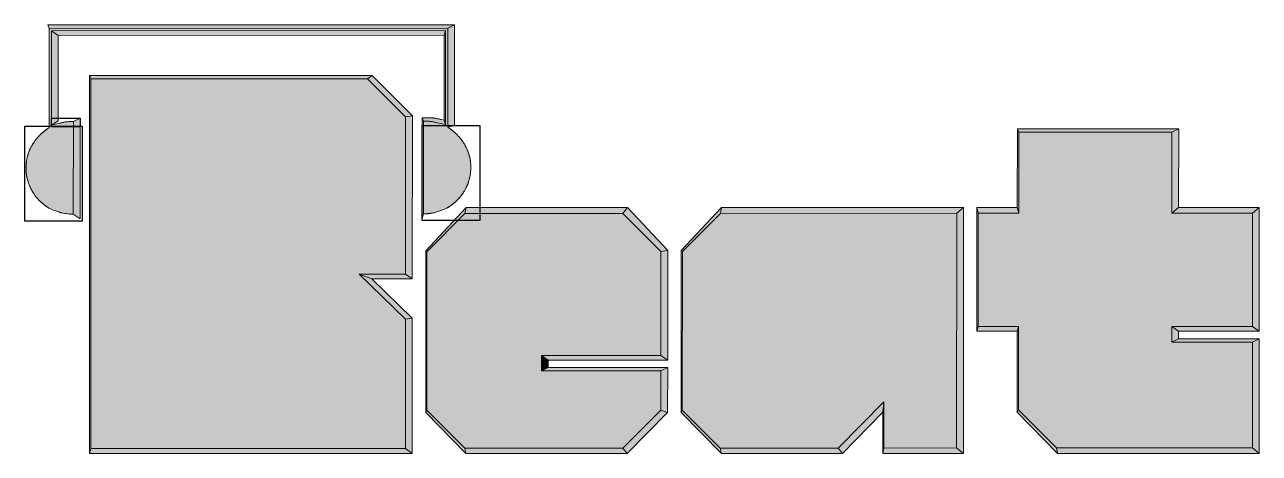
# Model space of a CAD drawing. Header units: inches. Extents: x 3 to 194, y -118 to -82.
# Drawn here: x 2.6 to 105.6, y -118.1 to -82.3 of the extents above; entities that cross this region are included whole.
import ezdxf

# ---------------------------------------------------------------- set-up
doc = ezdxf.new("R2010")
doc.units = ezdxf.units.IN
doc.header["$MEASUREMENT"] = 0
doc.layers.add('レイヤー 1', color=7, linetype='Continuous')
picture_1 = doc.add_image_def('image1.png', size_in_pixel=(20, 33))
picture_2 = doc.add_image_def('image2.png', size_in_pixel=(20, 33))
picture_3 = doc.add_image_def('image3.png', size_in_pixel=(10, 3))

# ---------------------------------------------------------------- blocks, each defined once
blk = doc.blocks.new('block 3')
at = {"layer": 'レイヤー 1', "true_color": 0xde3c86}
h = blk.add_hatch(color=243, dxfattribs=at)
h.dxf.hatch_style = 2
h.paths.add_polyline_path([(36.18, -101.26), (36.17, -114.48), (39.34, -117.65), (52.52, -117.65), (55.69, -114.47), (55.69, -111.19), (45.72, -111.2), (45.73, -109.92), (55.69, -109.91), (55.7, -101.25), (52.53, -98.07), (39.35, -98.08)])
at = {"layer": 'レイヤー 1', "lineweight": 0}
blk.add_lwpolyline([(36.18, -101.26), (36.17, -114.48), (39.34, -117.65), (52.52, -117.65), (55.69, -114.47), (55.69, -111.19), (45.72, -111.2), (45.73, -109.92), (55.69, -109.91), (55.7, -101.25), (52.53, -98.07), (39.35, -98.08), (36.18, -101.26)], dxfattribs=at)
blk = doc.blocks.new('block 4')
at = {"layer": 'レイヤー 1', "true_color": 0xde3c86}
h = blk.add_hatch(color=243, dxfattribs=at)
h.dxf.hatch_style = 2
edge = h.paths.add_edge_path()
edge.add_spline(control_points=[(4.21, -91.25), (4.08, -91.35), (3.96, -91.46), (3.85, -91.58), (3.84, -91.59), (3.83, -91.6), (3.82, -91.6), (3.59, -91.85), (3.39, -92.12), (3.23, -92.4), (3.23, -92.4), (3.23, -92.4), (3.23, -92.4), (3.15, -92.54), (3.08, -92.68), (3.02, -92.83), (3.01, -92.84), (3.01, -92.85), (3, -92.86), (2.82, -93.31), (2.73, -93.78), (2.73, -94.27), (2.73, -94.45), (2.74, -94.62), (2.76, -94.79), (2.76, -94.8), (2.76, -94.8), (2.76, -94.81), (2.79, -94.97), (2.82, -95.14), (2.87, -95.3), (2.87, -95.31), (2.87, -95.31), (2.87, -95.31), (2.91, -95.47), (2.97, -95.63), (3.03, -95.78), (3.04, -95.79), (3.04, -95.8), (3.05, -95.81), (3.11, -95.96), (3.18, -96.1), (3.26, -96.24), (3.27, -96.25), (3.28, -96.26), (3.28, -96.27), (3.36, -96.41), (3.45, -96.54), (3.55, -96.66), (3.56, -96.67), (3.56, -96.68), (3.56, -96.68), (3.66, -96.81), (3.77, -96.93), (3.89, -97.04), (3.89, -97.05), (3.9, -97.06), (3.91, -97.06), (4.02, -97.18), (4.15, -97.28), (4.28, -97.38), (4.28, -97.38), (4.29, -97.39), (4.29, -97.39), (4.42, -97.49), (4.57, -97.58), (4.71, -97.66), (4.71, -97.66), (4.94, -97.77), (4.94, -97.77), (4.94, -97.77), (5.52, -97.98), (5.52, -97.98), (5.87, -98.08), (6.26, -98.11), (6.58, -98.14), (6.58, -98.14), (6.67, -98.14), (6.67, -98.14), (6.67, -98.14), (6.68, -90.4), (6.68, -90.4), (6.68, -90.4), (6.58, -90.4), (6.58, -90.4), (6.42, -90.4), (6.26, -90.42), (6.09, -90.44), (6.07, -90.44), (6.04, -90.45), (6.01, -90.45), (5.85, -90.48), (5.68, -90.51), (5.51, -90.56), (5.51, -90.56), (4.85, -90.71), (4.85, -90.71), (4.85, -90.71), (4.86, -82.84), (4.86, -82.84), (4.86, -82.84), (37.72, -82.81), (37.72, -82.81), (37.72, -82.81), (37.72, -90.67), (37.72, -90.67), (37.72, -90.67), (37.04, -90.52), (37.04, -90.52), (36.88, -90.47), (36.72, -90.44), (36.56, -90.42), (36.53, -90.41), (36.5, -90.41), (36.48, -90.4), (36.32, -90.38), (36.15, -90.37), (35.99, -90.37), (35.99, -90.37), (35.89, -90.37), (35.89, -90.37), (35.89, -90.37), (35.89, -98.1), (35.89, -98.1), (35.89, -98.1), (35.98, -98.1), (35.98, -98.1), (36.16, -98.1), (36.33, -98.09), (36.5, -98.06), (36.51, -98.06), (36.52, -98.06), (36.53, -98.06), (36.69, -98.03), (36.86, -98), (37.01, -97.95), (37.01, -97.95), (37.59, -97.75), (37.59, -97.75), (37.59, -97.75), (37.83, -97.63), (37.83, -97.63), (37.97, -97.55), (38.1, -97.46), (38.23, -97.37), (38.25, -97.35), (38.27, -97.34), (38.29, -97.32), (38.41, -97.23), (38.52, -97.14), (38.63, -97.04), (38.65, -97.01), (38.67, -96.99), (38.7, -96.97), (38.79, -96.87), (38.89, -96.77), (38.98, -96.66), (39, -96.63), (39.02, -96.61), (39.04, -96.58), (39.13, -96.46), (39.21, -96.34), (39.29, -96.22), (39.29, -96.2), (39.3, -96.19), (39.31, -96.18), (39.39, -96.04), (39.46, -95.9), (39.52, -95.76), (39.53, -95.74), (39.53, -95.73), (39.54, -95.71), (39.59, -95.58), (39.64, -95.45), (39.68, -95.32), (39.69, -95.28), (39.7, -95.25), (39.71, -95.22), (39.75, -95.07), (39.78, -94.93), (39.8, -94.78), (39.8, -94.76), (39.8, -94.75), (39.8, -94.73), (39.83, -94.57), (39.84, -94.4), (39.84, -94.23), (39.84, -94.07), (39.83, -93.91), (39.81, -93.75), (39.81, -93.74), (39.81, -93.74), (39.81, -93.73), (39.79, -93.58), (39.76, -93.43), (39.72, -93.28), (39.71, -93.27), (39.71, -93.25), (39.7, -93.23), (39.66, -93.09), (39.62, -92.95), (39.56, -92.81), (39.56, -92.8), (39.55, -92.79), (39.54, -92.77), (39.49, -92.65), (39.43, -92.52), (39.36, -92.4), (39.35, -92.38), (39.34, -92.36), (39.33, -92.34), (39.25, -92.21), (39.17, -92.08), (39.08, -91.96), (39.07, -91.95), (39.07, -91.94), (39.06, -91.93), (38.97, -91.81), (38.87, -91.7), (38.76, -91.59), (38.74, -91.57), (38.72, -91.55), (38.7, -91.52), (38.6, -91.42), (38.49, -91.31), (38.37, -91.22), (38.35, -91.2), (38.33, -91.19), (38.31, -91.17), (38.19, -91.07), (38.05, -90.97), (37.91, -90.88), (37.91, -90.88), (37.91, -82.62), (37.91, -82.62), (37.91, -82.62), (4.67, -82.65), (4.67, -82.65), (4.67, -82.65), (4.66, -90.92), (4.66, -90.92), (4.51, -91.02), (4.36, -91.12), (4.23, -91.23), (4.22, -91.24), (4.22, -91.24), (4.21, -91.25)], knot_values=[0, 0, 0, 0, 1, 1, 1, 2, 2, 2, 3, 3, 3, 4, 4, 4, 5, 5, 5, 6, 6, 6, 7, 7, 7, 8, 8, 8, 9, 9, 9, 10, 10, 10, 11, 11, 11, 12, 12, 12, 13, 13, 13, 14, 14, 14, 15, 15, 15, 16, 16, 16, 17, 17, 17, 18, 18, 18, 19, 19, 19, 20, 20, 20, 21, 21, 21, 22, 22, 22, 23, 23, 23, 24, 24, 24, 25, 25, 25, 26, 26, 26, 27, 27, 27, 28, 28, 28, 29, 29, 29, 30, 30, 30, 31, 31, 31, 32, 32, 32, 33, 33, 33, 34, 34, 34, 35, 35, 35, 36, 36, 36, 37, 37, 37, 38, 38, 38, 39, 39, 39, 40, 40, 40, 41, 41, 41, 42, 42, 42, 43, 43, 43, 44, 44, 44, 45, 45, 45, 46, 46, 46, 47, 47, 47, 48, 48, 48, 49, 49, 49, 50, 50, 50, 51, 51, 51, 52, 52, 52, 53, 53, 53, 54, 54, 54, 55, 55, 55, 56, 56, 56, 57, 57, 57, 58, 58, 58, 59, 59, 59, 60, 60, 60, 61, 61, 61, 62, 62, 62, 63, 63, 63, 64, 64, 64, 65, 65, 65, 66, 66, 66, 67, 67, 67, 68, 68, 68, 69, 69, 69, 70, 70, 70, 71, 71, 71, 72, 72, 72, 73, 73, 73, 74, 74, 74, 75, 75, 75, 76, 76, 76, 77, 77, 77, 78, 78, 78, 79, 79, 79, 80, 80, 80, 81, 81, 81, 82, 82, 82, 82], degree=3, periodic=0)
at = {"layer": 'レイヤー 1', "lineweight": 0}
blk.add_open_spline([(4.21, -91.25), (4.08, -91.35), (3.96, -91.46), (3.85, -91.58), (3.84, -91.59), (3.83, -91.6), (3.82, -91.6), (3.59, -91.85), (3.39, -92.12), (3.23, -92.4), (3.23, -92.4), (3.23, -92.4), (3.23, -92.4), (3.15, -92.54), (3.08, -92.68), (3.02, -92.83), (3.01, -92.84), (3.01, -92.85), (3, -92.86), (2.82, -93.31), (2.73, -93.78), (2.73, -94.27), (2.73, -94.45), (2.74, -94.62), (2.76, -94.79), (2.76, -94.8), (2.76, -94.8), (2.76, -94.81), (2.79, -94.97), (2.82, -95.14), (2.87, -95.3), (2.87, -95.31), (2.87, -95.31), (2.87, -95.31), (2.91, -95.47), (2.97, -95.63), (3.03, -95.78), (3.04, -95.79), (3.04, -95.8), (3.05, -95.81), (3.11, -95.96), (3.18, -96.1), (3.26, -96.24), (3.27, -96.25), (3.28, -96.26), (3.28, -96.27), (3.36, -96.41), (3.45, -96.54), (3.55, -96.66), (3.56, -96.67), (3.56, -96.68), (3.56, -96.68), (3.66, -96.81), (3.77, -96.93), (3.89, -97.04), (3.89, -97.05), (3.9, -97.06), (3.91, -97.06), (4.02, -97.18), (4.15, -97.28), (4.28, -97.38), (4.28, -97.38), (4.29, -97.39), (4.29, -97.39), (4.42, -97.49), (4.57, -97.58), (4.71, -97.66), (4.71, -97.66), (4.94, -97.77), (4.94, -97.77), (4.94, -97.77), (5.52, -97.98), (5.52, -97.98), (5.87, -98.08), (6.26, -98.11), (6.58, -98.14), (6.58, -98.14), (6.67, -98.14), (6.67, -98.14), (6.67, -98.14), (6.68, -90.4), (6.68, -90.4), (6.68, -90.4), (6.58, -90.4), (6.58, -90.4), (6.42, -90.4), (6.26, -90.42), (6.09, -90.44), (6.07, -90.44), (6.04, -90.45), (6.01, -90.45), (5.85, -90.48), (5.68, -90.51), (5.51, -90.56), (5.51, -90.56), (4.85, -90.71), (4.85, -90.71), (4.85, -90.71), (4.86, -82.84), (4.86, -82.84), (4.86, -82.84), (37.72, -82.81), (37.72, -82.81), (37.72, -82.81), (37.72, -90.67), (37.72, -90.67), (37.72, -90.67), (37.04, -90.52), (37.04, -90.52), (36.88, -90.47), (36.72, -90.44), (36.56, -90.42), (36.53, -90.41), (36.5, -90.41), (36.48, -90.4), (36.32, -90.38), (36.15, -90.37), (35.99, -90.37), (35.99, -90.37), (35.89, -90.37), (35.89, -90.37), (35.89, -90.37), (35.89, -98.1), (35.89, -98.1), (35.89, -98.1), (35.98, -98.1), (35.98, -98.1), (36.16, -98.1), (36.33, -98.09), (36.5, -98.06), (36.51, -98.06), (36.52, -98.06), (36.53, -98.06), (36.69, -98.03), (36.86, -98), (37.01, -97.95), (37.01, -97.95), (37.59, -97.75), (37.59, -97.75), (37.59, -97.75), (37.83, -97.63), (37.83, -97.63), (37.97, -97.55), (38.1, -97.46), (38.23, -97.37), (38.25, -97.35), (38.27, -97.34), (38.29, -97.32), (38.41, -97.23), (38.52, -97.14), (38.63, -97.04), (38.65, -97.01), (38.67, -96.99), (38.7, -96.97), (38.79, -96.87), (38.89, -96.77), (38.98, -96.66), (39, -96.63), (39.02, -96.61), (39.04, -96.58), (39.13, -96.46), (39.21, -96.34), (39.29, -96.22), (39.29, -96.2), (39.3, -96.19), (39.31, -96.18), (39.39, -96.04), (39.46, -95.9), (39.52, -95.76), (39.53, -95.74), (39.53, -95.73), (39.54, -95.71), (39.59, -95.58), (39.64, -95.45), (39.68, -95.32), (39.69, -95.28), (39.7, -95.25), (39.71, -95.22), (39.75, -95.07), (39.78, -94.93), (39.8, -94.78), (39.8, -94.76), (39.8, -94.75), (39.8, -94.73), (39.83, -94.57), (39.84, -94.4), (39.84, -94.23), (39.84, -94.07), (39.83, -93.91), (39.81, -93.75), (39.81, -93.74), (39.81, -93.74), (39.81, -93.73), (39.79, -93.58), (39.76, -93.43), (39.72, -93.28), (39.71, -93.27), (39.71, -93.25), (39.7, -93.23), (39.66, -93.09), (39.62, -92.95), (39.56, -92.81), (39.56, -92.8), (39.55, -92.79), (39.54, -92.77), (39.49, -92.65), (39.43, -92.52), (39.36, -92.4), (39.35, -92.38), (39.34, -92.36), (39.33, -92.34), (39.25, -92.21), (39.17, -92.08), (39.08, -91.96), (39.07, -91.95), (39.07, -91.94), (39.06, -91.93), (38.97, -91.81), (38.87, -91.7), (38.76, -91.59), (38.74, -91.57), (38.72, -91.55), (38.7, -91.52), (38.6, -91.42), (38.49, -91.31), (38.37, -91.22), (38.35, -91.2), (38.33, -91.19), (38.31, -91.17), (38.19, -91.07), (38.05, -90.97), (37.91, -90.88), (37.91, -90.88), (37.91, -82.62), (37.91, -82.62), (37.91, -82.62), (4.67, -82.65), (4.67, -82.65), (4.67, -82.65), (4.66, -90.92), (4.66, -90.92), (4.51, -91.02), (4.36, -91.12), (4.23, -91.23), (4.22, -91.24), (4.22, -91.24), (4.21, -91.25)], degree=3, knots=[0, 0, 0, 0, 1, 1, 1, 2, 2, 2, 3, 3, 3, 4, 4, 4, 5, 5, 5, 6, 6, 6, 7, 7, 7, 8, 8, 8, 9, 9, 9, 10, 10, 10, 11, 11, 11, 12, 12, 12, 13, 13, 13, 14, 14, 14, 15, 15, 15, 16, 16, 16, 17, 17, 17, 18, 18, 18, 19, 19, 19, 20, 20, 20, 21, 21, 21, 22, 22, 22, 23, 23, 23, 24, 24, 24, 25, 25, 25, 26, 26, 26, 27, 27, 27, 28, 28, 28, 29, 29, 29, 30, 30, 30, 31, 31, 31, 32, 32, 32, 33, 33, 33, 34, 34, 34, 35, 35, 35, 36, 36, 36, 37, 37, 37, 38, 38, 38, 39, 39, 39, 40, 40, 40, 41, 41, 41, 42, 42, 42, 43, 43, 43, 44, 44, 44, 45, 45, 45, 46, 46, 46, 47, 47, 47, 48, 48, 48, 49, 49, 49, 50, 50, 50, 51, 51, 51, 52, 52, 52, 53, 53, 53, 54, 54, 54, 55, 55, 55, 56, 56, 56, 57, 57, 57, 58, 58, 58, 59, 59, 59, 60, 60, 60, 61, 61, 61, 62, 62, 62, 63, 63, 63, 64, 64, 64, 65, 65, 65, 66, 66, 66, 67, 67, 67, 68, 68, 68, 69, 69, 69, 70, 70, 70, 71, 71, 71, 72, 72, 72, 73, 73, 73, 74, 74, 74, 75, 75, 75, 76, 76, 76, 77, 77, 77, 78, 78, 78, 79, 79, 79, 80, 80, 80, 81, 81, 81, 82, 82, 82, 82], dxfattribs=at)
blk = doc.blocks.new('block 5')
at = {"layer": 'レイヤー 1', "true_color": 0xde3c86}
h = blk.add_hatch(color=243, dxfattribs=at)
h.dxf.hatch_style = 2
h.paths.add_polyline_path([(8.13, -117.68), (34.38, -117.66), (34.39, -106.89), (30.53, -103.14), (34.39, -103.13), (34.4, -90.02), (31.23, -86.85), (8.15, -86.85)])
at = {"layer": 'レイヤー 1', "lineweight": 0}
blk.add_lwpolyline([(8.13, -117.68), (34.38, -117.66), (34.39, -106.89), (30.53, -103.14), (34.39, -103.13), (34.4, -90.02), (31.23, -86.85), (8.15, -86.85), (8.13, -117.68)], dxfattribs=at)
blk = doc.blocks.new('block 10')
at = {"layer": 'レイヤー 1', "true_color": 0xde3c86}
h = blk.add_hatch(color=243, dxfattribs=at)
h.dxf.hatch_style = 2
h.paths.add_polyline_path([(85.54, -91.3), (85.54, -98.05), (82.17, -98.05), (82.16, -107.5), (85.52, -107.5), (85.52, -114.45), (88.69, -117.62), (105.04, -117.62), (105.04, -108.8), (98.31, -108.8), (98.31, -107.49), (105.04, -107.49), (105.04, -98.04), (98.32, -98.04), (98.32, -91.3)])
at = {"layer": 'レイヤー 1', "lineweight": 0}
blk.add_lwpolyline([(85.54, -91.3), (85.54, -98.05), (82.17, -98.05), (82.16, -107.5), (85.52, -107.5), (85.52, -114.45), (88.69, -117.62), (105.04, -117.62), (105.04, -108.8), (98.31, -108.8), (98.31, -107.49), (105.04, -107.49), (105.04, -98.04), (98.32, -98.04), (98.32, -91.3), (85.54, -91.3)], dxfattribs=at)
blk = doc.blocks.new('block 11')
at = {"layer": 'レイヤー 1', "true_color": 0xde3c86}
h = blk.add_hatch(color=243, dxfattribs=at)
h.dxf.hatch_style = 2
h.paths.add_polyline_path([(57.48, -114.46), (60.65, -117.64), (70.47, -117.63), (74.3, -113.78), (74.3, -117.63), (80.36, -117.62), (80.38, -98.06), (60.66, -98.07), (57.49, -101.25)])
at = {"layer": 'レイヤー 1', "lineweight": 0}
blk.add_lwpolyline([(57.48, -114.46), (60.65, -117.64), (70.47, -117.63), (74.3, -113.78), (74.3, -117.63), (80.36, -117.62), (80.38, -98.06), (60.66, -98.07), (57.49, -101.25), (57.48, -114.46)], dxfattribs=at)
blk = doc.blocks.new('block 2')
at = {"layer": 'レイヤー 1', "true_color": 0xe74691}
h = blk.add_hatch(color=233, dxfattribs=at)
h.dxf.hatch_style = 2
h.paths.add_polyline_path([(38.48, -82.34), (4.56, -82.36), (4.67, -82.65), (37.91, -82.62)])
at = {"layer": 'レイヤー 1', "true_color": 0xc11f68}
h = blk.add_hatch(color=232, dxfattribs=at)
h.dxf.hatch_style = 2
h.paths.add_polyline_path([(37.91, -90.88), (38.47, -90.75), (38.48, -82.34), (37.91, -82.62)])
h = blk.add_hatch(color=232, dxfattribs=at)
h.dxf.hatch_style = 2
h.paths.add_polyline_path([(4.85, -90.71), (5.42, -90.34), (5.42, -83.23), (4.86, -82.84)])
at = {"layer": 'レイヤー 1', "true_color": 0xbe1c65}
h = blk.add_hatch(color=232, dxfattribs=at)
h.dxf.hatch_style = 2
h.paths.add_polyline_path([(4.86, -82.84), (5.42, -83.23), (37.62, -83.2), (37.72, -82.81)])
at = {"layer": 'レイヤー 1', "true_color": 0xca2871}
h = blk.add_hatch(color=232, dxfattribs=at)
h.dxf.hatch_style = 2
h.paths.add_polyline_path([(37.72, -90.67), (37.72, -82.81), (37.62, -83.2), (37.61, -90.31)])
h = blk.add_hatch(color=232, dxfattribs=at)
h.dxf.hatch_style = 2
h.paths.add_polyline_path([(8.15, -86.85), (8.04, -86.57), (8.03, -118.07), (8.13, -117.68)])
at = {"layer": 'レイヤー 1', "true_color": 0xe74691}
h = blk.add_hatch(color=233, dxfattribs=at)
h.dxf.hatch_style = 2
h.paths.add_polyline_path([(31.23, -86.85), (31.6, -86.57), (8.04, -86.57), (8.15, -86.85)])
at = {"layer": 'レイヤー 1', "true_color": 0xc8276f}
h = blk.add_hatch(color=232, dxfattribs=at)
h.dxf.hatch_style = 2
h.paths.add_polyline_path([(31.23, -86.85), (34.4, -90.02), (34.96, -89.93), (31.6, -86.57)])
at = {"layer": 'レイヤー 1', "true_color": 0xc11f68}
h = blk.add_hatch(color=232, dxfattribs=at)
h.dxf.hatch_style = 2
h.paths.add_polyline_path([(6.67, -98.14), (7.24, -98.53), (7.24, -90.12), (6.68, -90.4)])
h = blk.add_hatch(color=232, dxfattribs=at)
h.dxf.hatch_style = 2
h.paths.add_polyline_path([(34.39, -103.13), (34.95, -103.52), (34.96, -89.93), (34.4, -90.02)])
at = {"layer": 'レイヤー 1', "true_color": 0xca2871}
h = blk.add_hatch(color=232, dxfattribs=at)
h.dxf.hatch_style = 2
h.paths.add_polyline_path([(35.89, -90.37), (35.79, -90.09), (35.78, -98.49), (35.89, -98.1)])
at = {"layer": 'レイヤー 1', "true_color": 0xde3c86}
h = blk.add_hatch(color=243, dxfattribs=at)
h.dxf.hatch_style = 2
edge = h.paths.add_edge_path()
edge.add_spline(control_points=[(35.99, -90.37), (36.07, -90.37), (36.15, -90.37), (36.23, -90.38), (36.25, -90.38), (36.27, -90.38), (36.3, -90.38), (36.35, -90.39), (36.4, -90.39), (36.45, -90.4), (36.46, -90.4), (36.47, -90.4), (36.48, -90.4), (36.5, -90.41), (36.53, -90.41), (36.56, -90.42), (36.57, -90.42), (36.59, -90.42), (36.6, -90.42), (36.64, -90.43), (36.68, -90.44), (36.72, -90.44), (36.77, -90.45), (36.82, -90.47), (36.87, -90.48), (36.93, -90.49), (36.98, -90.5), (37.04, -90.52), (37.04, -90.52), (37.72, -90.67), (37.72, -90.67), (37.72, -90.67), (37.61, -90.31), (37.61, -90.31), (37.61, -90.31), (37.36, -90.25), (37.36, -90.25), (37.33, -90.24), (37.29, -90.23), (37.26, -90.22), (37.23, -90.22), (37.2, -90.21), (37.18, -90.2), (37.12, -90.19), (37.07, -90.18), (37.01, -90.17), (36.97, -90.16), (36.93, -90.15), (36.88, -90.14), (36.83, -90.14), (36.77, -90.13), (36.72, -90.12), (36.69, -90.12), (36.67, -90.11), (36.65, -90.11), (36.62, -90.11), (36.59, -90.1), (36.55, -90.1), (36.53, -90.1), (36.5, -90.1), (36.48, -90.1), (36.39, -90.09), (36.3, -90.09), (36.21, -90.09), (36.21, -90.09), (35.79, -90.09), (35.79, -90.09), (35.79, -90.09), (35.89, -90.37), (35.89, -90.37), (35.89, -90.37), (35.99, -90.37), (35.99, -90.37)], knot_values=[0, 0, 0, 0, 1, 1, 1, 2, 2, 2, 3, 3, 3, 4, 4, 4, 5, 5, 5, 6, 6, 6, 7, 7, 7, 8, 8, 8, 9, 9, 9, 10, 10, 10, 11, 11, 11, 12, 12, 12, 13, 13, 13, 14, 14, 14, 15, 15, 15, 16, 16, 16, 17, 17, 17, 18, 18, 18, 19, 19, 19, 20, 20, 20, 21, 21, 21, 22, 22, 22, 23, 23, 23, 24, 24, 24, 24], degree=3, periodic=0)
at = {"layer": 'レイヤー 1', "true_color": 0xca2871}
h = blk.add_hatch(color=232, dxfattribs=at)
h.dxf.hatch_style = 2
h.paths.add_polyline_path([(85.54, -91.3), (85.43, -91.01), (85.42, -97.58), (85.54, -98.05)])
at = {"layer": 'レイヤー 1', "true_color": 0xe74691}
h = blk.add_hatch(color=233, dxfattribs=at)
h.dxf.hatch_style = 2
h.paths.add_polyline_path([(98.32, -91.3), (98.89, -91.01), (85.43, -91.01), (85.54, -91.3)])
at = {"layer": 'レイヤー 1', "true_color": 0xc11f68}
h = blk.add_hatch(color=232, dxfattribs=at)
h.dxf.hatch_style = 2
h.paths.add_polyline_path([(98.32, -98.04), (98.88, -97.58), (98.89, -91.01), (98.32, -91.3)])
at = {"layer": 'レイヤー 1', "true_color": 0xe74691}
h = blk.add_hatch(color=233, dxfattribs=at)
h.dxf.hatch_style = 2
h.paths.add_polyline_path([(39.35, -98.08), (39.44, -97.58), (36.08, -101.18), (36.18, -101.26)])
h = blk.add_hatch(color=233, dxfattribs=at)
h.dxf.hatch_style = 2
h.paths.add_polyline_path([(52.53, -98.07), (52.9, -97.58), (39.44, -97.58), (39.35, -98.08)])
at = {"layer": 'レイヤー 1', "true_color": 0xc8276f}
h = blk.add_hatch(color=232, dxfattribs=at)
h.dxf.hatch_style = 2
h.paths.add_polyline_path([(52.53, -98.07), (55.7, -101.25), (56.26, -101.16), (52.9, -97.58)])
at = {"layer": 'レイヤー 1', "true_color": 0xe74691}
h = blk.add_hatch(color=233, dxfattribs=at)
h.dxf.hatch_style = 2
h.paths.add_polyline_path([(60.66, -98.07), (60.75, -97.58), (57.39, -101.16), (57.49, -101.25)])
h = blk.add_hatch(color=233, dxfattribs=at)
h.dxf.hatch_style = 2
h.paths.add_polyline_path([(60.66, -98.07), (80.38, -98.06), (80.94, -97.58), (60.75, -97.58)])
at = {"layer": 'レイヤー 1', "true_color": 0xc11f68}
h = blk.add_hatch(color=232, dxfattribs=at)
h.dxf.hatch_style = 2
h.paths.add_polyline_path([(80.36, -117.62), (80.93, -118.07), (80.94, -97.58), (80.38, -98.06)])
at = {"layer": 'レイヤー 1', "true_color": 0xca2871}
h = blk.add_hatch(color=232, dxfattribs=at)
h.dxf.hatch_style = 2
h.paths.add_polyline_path([(82.17, -98.05), (82.06, -97.58), (82.05, -107.89), (82.16, -107.5)])
at = {"layer": 'レイヤー 1', "true_color": 0xe74691}
h = blk.add_hatch(color=233, dxfattribs=at)
h.dxf.hatch_style = 2
h.paths.add_polyline_path([(85.54, -98.05), (85.42, -97.58), (82.06, -97.58), (82.17, -98.05)])
h = blk.add_hatch(color=233, dxfattribs=at)
h.dxf.hatch_style = 2
h.paths.add_polyline_path([(98.32, -98.04), (105.04, -98.04), (105.61, -97.58), (98.88, -97.58)])
at = {"layer": 'レイヤー 1', "true_color": 0xc11f68}
h = blk.add_hatch(color=232, dxfattribs=at)
h.dxf.hatch_style = 2
h.paths.add_polyline_path([(105.04, -107.49), (105.61, -107.88), (105.61, -97.58), (105.04, -98.04)])
at = {"layer": 'レイヤー 1', "true_color": 0xca2871}
h = blk.add_hatch(color=232, dxfattribs=at)
h.dxf.hatch_style = 2
h.paths.add_polyline_path([(36.18, -101.26), (36.08, -101.18), (36.07, -114.67), (36.17, -114.48)])
at = {"layer": 'レイヤー 1', "true_color": 0xc11f68}
h = blk.add_hatch(color=232, dxfattribs=at)
h.dxf.hatch_style = 2
h.paths.add_polyline_path([(55.69, -109.91), (56.26, -110.3), (56.26, -101.16), (55.7, -101.25)])
at = {"layer": 'レイヤー 1', "true_color": 0xca2871}
h = blk.add_hatch(color=232, dxfattribs=at)
h.dxf.hatch_style = 2
h.paths.add_polyline_path([(57.49, -101.25), (57.39, -101.16), (57.38, -114.66), (57.48, -114.46)])
at = {"layer": 'レイヤー 1', "true_color": 0xbe1c65}
h = blk.add_hatch(color=232, dxfattribs=at)
h.dxf.hatch_style = 2
h.paths.add_polyline_path([(30.53, -103.14), (31.59, -103.52), (34.95, -103.52), (34.39, -103.13)])
at = {"layer": 'レイヤー 1', "true_color": 0xc11f68}
h = blk.add_hatch(color=232, dxfattribs=at)
h.dxf.hatch_style = 2
h.paths.add_polyline_path([(34.39, -106.89), (34.95, -106.8), (31.59, -103.52), (30.53, -103.14)])
h = blk.add_hatch(color=232, dxfattribs=at)
h.dxf.hatch_style = 2
h.paths.add_polyline_path([(34.38, -117.66), (34.94, -118.07), (34.95, -106.8), (34.39, -106.89)])
at = {"layer": 'レイヤー 1', "true_color": 0xbe1c65}
h = blk.add_hatch(color=232, dxfattribs=at)
h.dxf.hatch_style = 2
h.paths.add_polyline_path([(82.16, -107.5), (82.05, -107.89), (85.42, -107.89), (85.52, -107.5)])
at = {"layer": 'レイヤー 1', "true_color": 0xca2871}
h = blk.add_hatch(color=232, dxfattribs=at)
h.dxf.hatch_style = 2
h.paths.add_polyline_path([(85.52, -107.5), (85.42, -107.89), (85.41, -114.64), (85.52, -114.45)])
at = {"layer": 'レイヤー 1', "true_color": 0xbe1c65}
h = blk.add_hatch(color=232, dxfattribs=at)
h.dxf.hatch_style = 2
h.paths.add_polyline_path([(98.31, -107.49), (98.88, -107.88), (105.61, -107.88), (105.04, -107.49)])
at = {"layer": 'レイヤー 1', "true_color": 0xc11f68}
h = blk.add_hatch(color=232, dxfattribs=at)
h.dxf.hatch_style = 2
h.paths.add_polyline_path([(98.31, -108.8), (98.88, -108.52), (98.88, -107.88), (98.31, -107.49)])
at = {"layer": 'レイヤー 1', "true_color": 0xe74691}
h = blk.add_hatch(color=233, dxfattribs=at)
h.dxf.hatch_style = 2
h.paths.add_polyline_path([(105.04, -108.8), (105.61, -108.52), (98.88, -108.52), (98.31, -108.8)])
at = {"layer": 'レイヤー 1', "true_color": 0xc11f68}
h = blk.add_hatch(color=232, dxfattribs=at)
h.dxf.hatch_style = 2
h.paths.add_polyline_path([(105.04, -117.62), (105.61, -118.07), (105.61, -108.52), (105.04, -108.8)])
h = blk.add_hatch(color=232, dxfattribs=at)
h.dxf.hatch_style = 2
h.paths.add_polyline_path([(45.72, -111.2), (46.29, -110.92), (46.29, -110.31), (45.73, -109.92)])
at = {"layer": 'レイヤー 1', "true_color": 0xbe1c65}
h = blk.add_hatch(color=232, dxfattribs=at)
h.dxf.hatch_style = 2
h.paths.add_polyline_path([(45.73, -109.92), (46.29, -110.31), (56.26, -110.3), (55.69, -109.91)])
at = {"layer": 'レイヤー 1', "true_color": 0xe74691}
h = blk.add_hatch(color=233, dxfattribs=at)
h.dxf.hatch_style = 2
h.paths.add_polyline_path([(55.69, -111.19), (56.26, -110.91), (46.29, -110.92), (45.72, -111.2)])
at = {"layer": 'レイヤー 1', "true_color": 0xc11f68}
h = blk.add_hatch(color=232, dxfattribs=at)
h.dxf.hatch_style = 2
h.paths.add_polyline_path([(55.69, -114.47), (56.25, -114.66), (56.26, -110.91), (55.69, -111.19)])
at = {"layer": 'レイヤー 1', "true_color": 0xb9175f}
h = blk.add_hatch(color=232, dxfattribs=at)
h.dxf.hatch_style = 2
h.paths.add_polyline_path([(70.47, -117.63), (70.83, -118.07), (74.2, -114.64), (74.3, -113.78)])
at = {"layer": 'レイヤー 1', "true_color": 0xca2871}
h = blk.add_hatch(color=232, dxfattribs=at)
h.dxf.hatch_style = 2
h.paths.add_polyline_path([(74.3, -113.78), (74.2, -114.64), (74.2, -118.07), (74.3, -117.63)])
h = blk.add_hatch(color=232, dxfattribs=at)
h.dxf.hatch_style = 2
h.paths.add_polyline_path([(36.17, -114.48), (36.07, -114.67), (39.43, -118.07), (39.34, -117.65)])
at = {"layer": 'レイヤー 1', "true_color": 0xb9175f}
h = blk.add_hatch(color=232, dxfattribs=at)
h.dxf.hatch_style = 2
h.paths.add_polyline_path([(52.52, -117.65), (52.89, -118.07), (56.25, -114.66), (55.69, -114.47)])
at = {"layer": 'レイヤー 1', "true_color": 0xca2871}
h = blk.add_hatch(color=232, dxfattribs=at)
h.dxf.hatch_style = 2
h.paths.add_polyline_path([(57.48, -114.46), (57.38, -114.66), (60.74, -118.07), (60.65, -117.64)])
h = blk.add_hatch(color=232, dxfattribs=at)
h.dxf.hatch_style = 2
h.paths.add_polyline_path([(85.52, -114.45), (85.41, -114.64), (88.78, -118.07), (88.69, -117.62)])
at = {"layer": 'レイヤー 1', "true_color": 0xbe1c65}
h = blk.add_hatch(color=232, dxfattribs=at)
h.dxf.hatch_style = 2
h.paths.add_polyline_path([(8.13, -117.68), (8.03, -118.07), (34.94, -118.07), (34.38, -117.66)])
h = blk.add_hatch(color=232, dxfattribs=at)
h.dxf.hatch_style = 2
h.paths.add_polyline_path([(39.34, -117.65), (39.43, -118.07), (52.89, -118.07), (52.52, -117.65)])
h = blk.add_hatch(color=232, dxfattribs=at)
h.dxf.hatch_style = 2
h.paths.add_polyline_path([(60.65, -117.64), (60.74, -118.07), (70.83, -118.07), (70.47, -117.63)])
h = blk.add_hatch(color=232, dxfattribs=at)
h.dxf.hatch_style = 2
h.paths.add_polyline_path([(74.3, -117.63), (74.2, -118.07), (80.93, -118.07), (80.36, -117.62)])
h = blk.add_hatch(color=232, dxfattribs=at)
h.dxf.hatch_style = 2
h.paths.add_polyline_path([(88.69, -117.62), (88.78, -118.07), (105.61, -118.07), (105.04, -117.62)])
at = {"layer": 'レイヤー 1', "lineweight": 0}
for points in [[(38.48, -82.34), (4.56, -82.36), (4.67, -82.65), (37.91, -82.62), (38.48, -82.34)], [(37.91, -90.88), (38.47, -90.75), (38.48, -82.34), (37.91, -82.62), (37.91, -90.88)], [(4.85, -90.71), (5.42, -90.34), (5.42, -83.23), (4.86, -82.84), (4.85, -90.71)], [(4.86, -82.84), (5.42, -83.23), (37.62, -83.2), (37.72, -82.81), (4.86, -82.84)], [(37.72, -90.67), (37.72, -82.81), (37.62, -83.2), (37.61, -90.31), (37.72, -90.67)], [(8.15, -86.85), (8.04, -86.57), (8.03, -118.07), (8.13, -117.68), (8.15, -86.85)], [(31.23, -86.85), (31.6, -86.57), (8.04, -86.57), (8.15, -86.85), (31.23, -86.85)], [(31.23, -86.85), (34.4, -90.02), (34.96, -89.93), (31.6, -86.57), (31.23, -86.85)], [(6.67, -98.14), (7.24, -98.53), (7.24, -90.12), (6.68, -90.4), (6.67, -98.14)], [(34.39, -103.13), (34.95, -103.52), (34.96, -89.93), (34.4, -90.02), (34.39, -103.13)], [(35.89, -90.37), (35.79, -90.09), (35.78, -98.49), (35.89, -98.1), (35.89, -90.37)], [(85.54, -91.3), (85.43, -91.01), (85.42, -97.58), (85.54, -98.05), (85.54, -91.3)], [(98.32, -91.3), (98.89, -91.01), (85.43, -91.01), (85.54, -91.3), (98.32, -91.3)], [(98.32, -98.04), (98.88, -97.58), (98.89, -91.01), (98.32, -91.3), (98.32, -98.04)], [(39.35, -98.08), (39.44, -97.58), (36.08, -101.18), (36.18, -101.26), (39.35, -98.08)], [(52.53, -98.07), (52.9, -97.58), (39.44, -97.58), (39.35, -98.08), (52.53, -98.07)], [(52.53, -98.07), (55.7, -101.25), (56.26, -101.16), (52.9, -97.58), (52.53, -98.07)], [(60.66, -98.07), (60.75, -97.58), (57.39, -101.16), (57.49, -101.25), (60.66, -98.07)], [(60.66, -98.07), (80.38, -98.06), (80.94, -97.58), (60.75, -97.58), (60.66, -98.07)], [(80.36, -117.62), (80.93, -118.07), (80.94, -97.58), (80.38, -98.06), (80.36, -117.62)], [(82.17, -98.05), (82.06, -97.58), (82.05, -107.89), (82.16, -107.5), (82.17, -98.05)], [(85.54, -98.05), (85.42, -97.58), (82.06, -97.58), (82.17, -98.05), (85.54, -98.05)], [(98.32, -98.04), (105.04, -98.04), (105.61, -97.58), (98.88, -97.58), (98.32, -98.04)], [(105.04, -107.49), (105.61, -107.88), (105.61, -97.58), (105.04, -98.04), (105.04, -107.49)], [(36.18, -101.26), (36.08, -101.18), (36.07, -114.67), (36.17, -114.48), (36.18, -101.26)], [(55.69, -109.91), (56.26, -110.3), (56.26, -101.16), (55.7, -101.25), (55.69, -109.91)], [(57.49, -101.25), (57.39, -101.16), (57.38, -114.66), (57.48, -114.46), (57.49, -101.25)], [(30.53, -103.14), (31.59, -103.52), (34.95, -103.52), (34.39, -103.13), (30.53, -103.14)], [(34.39, -106.89), (34.95, -106.8), (31.59, -103.52), (30.53, -103.14), (34.39, -106.89)], [(34.38, -117.66), (34.94, -118.07), (34.95, -106.8), (34.39, -106.89), (34.38, -117.66)], [(82.16, -107.5), (82.05, -107.89), (85.42, -107.89), (85.52, -107.5), (82.16, -107.5)], [(85.52, -107.5), (85.42, -107.89), (85.41, -114.64), (85.52, -114.45), (85.52, -107.5)], [(98.31, -107.49), (98.88, -107.88), (105.61, -107.88), (105.04, -107.49), (98.31, -107.49)], [(98.31, -108.8), (98.88, -108.52), (98.88, -107.88), (98.31, -107.49), (98.31, -108.8)], [(105.04, -108.8), (105.61, -108.52), (98.88, -108.52), (98.31, -108.8), (105.04, -108.8)], [(105.04, -117.62), (105.61, -118.07), (105.61, -108.52), (105.04, -108.8), (105.04, -117.62)], [(45.72, -111.2), (46.29, -110.92), (46.29, -110.31), (45.73, -109.92), (45.72, -111.2)], [(45.73, -109.92), (46.29, -110.31), (56.26, -110.3), (55.69, -109.91), (45.73, -109.92)], [(55.69, -111.19), (56.26, -110.91), (46.29, -110.92), (45.72, -111.2), (55.69, -111.19)], [(55.69, -114.47), (56.25, -114.66), (56.26, -110.91), (55.69, -111.19), (55.69, -114.47)], [(70.47, -117.63), (70.83, -118.07), (74.2, -114.64), (74.3, -113.78), (70.47, -117.63)], [(74.3, -113.78), (74.2, -114.64), (74.2, -118.07), (74.3, -117.63), (74.3, -113.78)], [(36.17, -114.48), (36.07, -114.67), (39.43, -118.07), (39.34, -117.65), (36.17, -114.48)], [(52.52, -117.65), (52.89, -118.07), (56.25, -114.66), (55.69, -114.47), (52.52, -117.65)], [(57.48, -114.46), (57.38, -114.66), (60.74, -118.07), (60.65, -117.64), (57.48, -114.46)], [(85.52, -114.45), (85.41, -114.64), (88.78, -118.07), (88.69, -117.62), (85.52, -114.45)], [(8.13, -117.68), (8.03, -118.07), (34.94, -118.07), (34.38, -117.66), (8.13, -117.68)], [(39.34, -117.65), (39.43, -118.07), (52.89, -118.07), (52.52, -117.65), (39.34, -117.65)], [(60.65, -117.64), (60.74, -118.07), (70.83, -118.07), (70.47, -117.63), (60.65, -117.64)], [(74.3, -117.63), (74.2, -118.07), (80.93, -118.07), (80.36, -117.62), (74.3, -117.63)], [(88.69, -117.62), (88.78, -118.07), (105.61, -118.07), (105.04, -117.62), (88.69, -117.62)]]:
    blk.add_lwpolyline(points, dxfattribs=at)
for points, knots in [([(5.99, -90.45), (5.95, -90.46), (5.91, -90.47), (5.87, -90.48), (5.81, -90.49), (5.76, -90.5), (5.71, -90.51), (5.64, -90.53), (5.58, -90.54), (5.51, -90.56), (5.68, -90.51), (5.85, -90.48), (6.01, -90.45), (6, -90.45), (6, -90.45), (5.99, -90.45)], [0, 0, 0, 0, 1, 1, 1, 2, 2, 2, 3, 3, 3, 4, 4, 4, 5, 5, 5, 5]), ([(6.35, -90.41), (6.32, -90.41), (6.31, -90.42), (6.29, -90.42), (6.24, -90.42), (6.19, -90.43), (6.15, -90.43), (6.13, -90.44), (6.11, -90.44), (6.09, -90.44), (6.26, -90.42), (6.42, -90.4), (6.58, -90.4), (6.5, -90.4), (6.42, -90.41), (6.35, -90.41)], [0, 0, 0, 0, 1, 1, 1, 2, 2, 2, 3, 3, 3, 4, 4, 4, 5, 5, 5, 5]), ([(35.99, -90.37), (36.07, -90.37), (36.15, -90.37), (36.23, -90.38), (36.25, -90.38), (36.27, -90.38), (36.3, -90.38), (36.35, -90.39), (36.4, -90.39), (36.45, -90.4), (36.46, -90.4), (36.47, -90.4), (36.48, -90.4), (36.5, -90.41), (36.53, -90.41), (36.56, -90.42), (36.57, -90.42), (36.59, -90.42), (36.6, -90.42), (36.64, -90.43), (36.68, -90.44), (36.72, -90.44), (36.77, -90.45), (36.82, -90.47), (36.87, -90.48), (36.93, -90.49), (36.98, -90.5), (37.04, -90.52), (37.04, -90.52), (37.72, -90.67), (37.72, -90.67), (37.72, -90.67), (37.61, -90.31), (37.61, -90.31), (37.61, -90.31), (37.36, -90.25), (37.36, -90.25), (37.33, -90.24), (37.29, -90.23), (37.26, -90.22), (37.23, -90.22), (37.2, -90.21), (37.18, -90.2), (37.12, -90.19), (37.07, -90.18), (37.01, -90.17), (36.97, -90.16), (36.93, -90.15), (36.88, -90.14), (36.83, -90.14), (36.77, -90.13), (36.72, -90.12), (36.69, -90.12), (36.67, -90.11), (36.65, -90.11), (36.62, -90.11), (36.59, -90.1), (36.55, -90.1), (36.53, -90.1), (36.5, -90.1), (36.48, -90.1), (36.39, -90.09), (36.3, -90.09), (36.21, -90.09), (36.21, -90.09), (35.79, -90.09), (35.79, -90.09), (35.79, -90.09), (35.89, -90.37), (35.89, -90.37), (35.89, -90.37), (35.99, -90.37), (35.99, -90.37)], [0, 0, 0, 0, 1, 1, 1, 2, 2, 2, 3, 3, 3, 4, 4, 4, 5, 5, 5, 6, 6, 6, 7, 7, 7, 8, 8, 8, 9, 9, 9, 10, 10, 10, 11, 11, 11, 12, 12, 12, 13, 13, 13, 14, 14, 14, 15, 15, 15, 16, 16, 16, 17, 17, 17, 18, 18, 18, 19, 19, 19, 20, 20, 20, 21, 21, 21, 22, 22, 22, 23, 23, 23, 24, 24, 24, 24]), ([(36.3, -90.38), (36.27, -90.38), (36.25, -90.38), (36.23, -90.38), (36.15, -90.37), (36.07, -90.37), (35.99, -90.37), (36.15, -90.37), (36.32, -90.38), (36.48, -90.4), (36.47, -90.4), (36.46, -90.4), (36.45, -90.4), (36.4, -90.39), (36.35, -90.39), (36.3, -90.38)], [0, 0, 0, 0, 1, 1, 1, 2, 2, 2, 3, 3, 3, 4, 4, 4, 5, 5, 5, 5]), ([(36.72, -90.44), (36.68, -90.44), (36.64, -90.43), (36.6, -90.42), (36.59, -90.42), (36.57, -90.42), (36.56, -90.42), (36.72, -90.44), (36.88, -90.47), (37.04, -90.52), (36.98, -90.5), (36.93, -90.49), (36.87, -90.48), (36.82, -90.47), (36.77, -90.45), (36.72, -90.44)], [0, 0, 0, 0, 1, 1, 1, 2, 2, 2, 3, 3, 3, 4, 4, 4, 5, 5, 5, 5]), ([(3.8, -91.62), (3.77, -91.66), (3.73, -91.71), (3.69, -91.75), (3.68, -91.77), (3.66, -91.78), (3.65, -91.8), (3.6, -91.86), (3.55, -91.91), (3.51, -91.97), (3.51, -91.97), (3.5, -91.98), (3.5, -91.98), (3.45, -92.05), (3.41, -92.11), (3.37, -92.17), (3.35, -92.19), (3.34, -92.22), (3.33, -92.24), (3.3, -92.28), (3.27, -92.32), (3.24, -92.37), (3.24, -92.38), (3.23, -92.39), (3.23, -92.4), (3.39, -92.12), (3.59, -91.85), (3.82, -91.6), (3.82, -91.61), (3.81, -91.62), (3.8, -91.62)], [0, 0, 0, 0, 1, 1, 1, 2, 2, 2, 3, 3, 3, 4, 4, 4, 5, 5, 5, 6, 6, 6, 7, 7, 7, 8, 8, 8, 9, 9, 9, 10, 10, 10, 10]), ([(4.03, -91.4), (4.02, -91.41), (4, -91.43), (3.98, -91.45), (3.94, -91.49), (3.9, -91.53), (3.86, -91.57), (3.86, -91.57), (3.85, -91.58), (3.85, -91.58), (3.96, -91.46), (4.08, -91.35), (4.21, -91.25), (4.15, -91.3), (4.09, -91.35), (4.03, -91.4)], [0, 0, 0, 0, 1, 1, 1, 2, 2, 2, 3, 3, 3, 4, 4, 4, 5, 5, 5, 5]), ([(4.42, -91.08), (4.35, -91.13), (4.29, -91.18), (4.23, -91.23), (4.36, -91.12), (4.51, -91.02), (4.66, -90.92), (4.61, -90.95), (4.55, -90.99), (4.5, -91.03), (4.47, -91.05), (4.45, -91.06), (4.42, -91.08)], [0, 0, 0, 0, 1, 1, 1, 2, 2, 2, 3, 3, 3, 4, 4, 4, 4]), ([(38.18, -91.06), (38.14, -91.04), (38.11, -91.02), (38.08, -91), (38.02, -90.96), (37.97, -90.92), (37.91, -90.88), (38.05, -90.97), (38.19, -91.07), (38.31, -91.17), (38.31, -91.17), (38.3, -91.16), (38.29, -91.15), (38.25, -91.12), (38.21, -91.09), (38.18, -91.06)], [0, 0, 0, 0, 1, 1, 1, 2, 2, 2, 3, 3, 3, 4, 4, 4, 5, 5, 5, 5]), ([(38.59, -91.41), (38.55, -91.38), (38.52, -91.35), (38.48, -91.31), (38.45, -91.29), (38.42, -91.26), (38.39, -91.23), (38.38, -91.23), (38.37, -91.22), (38.37, -91.22), (38.49, -91.31), (38.6, -91.42), (38.7, -91.52), (38.69, -91.51), (38.68, -91.5), (38.67, -91.49), (38.65, -91.47), (38.62, -91.44), (38.59, -91.41)], [0, 0, 0, 0, 1, 1, 1, 2, 2, 2, 3, 3, 3, 4, 4, 4, 5, 5, 5, 6, 6, 6, 6]), ([(38.89, -91.72), (38.86, -91.69), (38.82, -91.65), (38.79, -91.62), (38.78, -91.61), (38.77, -91.6), (38.76, -91.59), (38.87, -91.7), (38.97, -91.81), (39.06, -91.93), (39.02, -91.88), (38.97, -91.82), (38.92, -91.76), (38.91, -91.75), (38.9, -91.73), (38.89, -91.72)], [0, 0, 0, 0, 1, 1, 1, 2, 2, 2, 3, 3, 3, 4, 4, 4, 5, 5, 5, 5]), ([(3.2, -92.45), (3.18, -92.49), (3.15, -92.53), (3.13, -92.57), (3.12, -92.61), (3.1, -92.64), (3.09, -92.67), (3.07, -92.71), (3.05, -92.75), (3.03, -92.78), (3.03, -92.8), (3.02, -92.81), (3.02, -92.83), (3.08, -92.68), (3.15, -92.54), (3.23, -92.4), (3.22, -92.42), (3.21, -92.43), (3.2, -92.45)], [0, 0, 0, 0, 1, 1, 1, 2, 2, 2, 3, 3, 3, 4, 4, 4, 5, 5, 5, 6, 6, 6, 6]), ([(39.21, -92.14), (39.18, -92.1), (39.15, -92.06), (39.12, -92.02), (39.11, -92), (39.09, -91.98), (39.08, -91.96), (39.17, -92.08), (39.25, -92.21), (39.33, -92.34), (39.31, -92.3), (39.28, -92.26), (39.26, -92.23), (39.24, -92.2), (39.23, -92.17), (39.21, -92.14)], [0, 0, 0, 0, 1, 1, 1, 2, 2, 2, 3, 3, 3, 4, 4, 4, 5, 5, 5, 5]), ([(39.45, -92.57), (39.42, -92.51), (39.39, -92.46), (39.36, -92.4), (39.43, -92.52), (39.49, -92.65), (39.54, -92.77), (39.52, -92.71), (39.49, -92.64), (39.46, -92.58), (39.46, -92.58), (39.45, -92.57), (39.45, -92.57)], [0, 0, 0, 0, 1, 1, 1, 2, 2, 2, 3, 3, 3, 4, 4, 4, 4]), ([(2.98, -92.91), (2.97, -92.94), (2.96, -92.98), (2.95, -93.01), (2.92, -93.07), (2.91, -93.13), (2.89, -93.19), (2.88, -93.22), (2.87, -93.25), (2.86, -93.28), (2.85, -93.3), (2.85, -93.32), (2.84, -93.34), (2.83, -93.4), (2.82, -93.45), (2.81, -93.5), (2.8, -93.52), (2.8, -93.54), (2.79, -93.57), (2.78, -93.64), (2.77, -93.71), (2.76, -93.78), (2.76, -93.78), (2.76, -93.79), (2.76, -93.79), (2.75, -93.86), (2.74, -93.93), (2.74, -94), (2.74, -94.02), (2.73, -94.03), (2.73, -94.05), (2.73, -94.13), (2.73, -94.2), (2.73, -94.27), (2.73, -93.78), (2.82, -93.31), (3, -92.86), (3, -92.88), (2.99, -92.89), (2.98, -92.91)], [0, 0, 0, 0, 1, 1, 1, 2, 2, 2, 3, 3, 3, 4, 4, 4, 5, 5, 5, 6, 6, 6, 7, 7, 7, 8, 8, 8, 9, 9, 9, 10, 10, 10, 11, 11, 11, 12, 12, 12, 13, 13, 13, 13]), ([(39.65, -93.05), (39.63, -93), (39.61, -92.95), (39.59, -92.89), (39.58, -92.87), (39.57, -92.84), (39.56, -92.81), (39.56, -92.81), (39.56, -92.81), (39.56, -92.81), (39.62, -92.95), (39.66, -93.09), (39.7, -93.23), (39.7, -93.21), (39.69, -93.18), (39.68, -93.15), (39.67, -93.12), (39.66, -93.09), (39.65, -93.05)], [0, 0, 0, 0, 1, 1, 1, 2, 2, 2, 3, 3, 3, 4, 4, 4, 5, 5, 5, 6, 6, 6, 6]), ([(39.77, -93.53), (39.77, -93.49), (39.76, -93.46), (39.75, -93.43), (39.74, -93.39), (39.73, -93.34), (39.72, -93.3), (39.72, -93.29), (39.72, -93.29), (39.72, -93.28), (39.76, -93.43), (39.79, -93.58), (39.81, -93.73), (39.8, -93.71), (39.8, -93.69), (39.79, -93.66), (39.79, -93.62), (39.78, -93.57), (39.77, -93.53)], [0, 0, 0, 0, 1, 1, 1, 2, 2, 2, 3, 3, 3, 4, 4, 4, 5, 5, 5, 6, 6, 6, 6]), ([(2.73, -94.53), (2.74, -94.56), (2.74, -94.59), (2.74, -94.62), (2.75, -94.68), (2.75, -94.74), (2.76, -94.79), (2.76, -94.79), (2.76, -94.79), (2.76, -94.79), (2.74, -94.62), (2.73, -94.45), (2.73, -94.27), (2.73, -94.36), (2.73, -94.45), (2.73, -94.53)], [0, 0, 0, 0, 1, 1, 1, 2, 2, 2, 3, 3, 3, 4, 4, 4, 5, 5, 5, 5]), ([(39.82, -94.55), (39.83, -94.51), (39.83, -94.48), (39.83, -94.44), (39.83, -94.37), (39.84, -94.3), (39.84, -94.23), (39.84, -94.4), (39.83, -94.57), (39.8, -94.73), (39.81, -94.72), (39.81, -94.7), (39.81, -94.69), (39.81, -94.64), (39.82, -94.59), (39.82, -94.55)], [0, 0, 0, 0, 1, 1, 1, 2, 2, 2, 3, 3, 3, 4, 4, 4, 5, 5, 5, 5]), ([(39.83, -93.97), (39.82, -93.9), (39.82, -93.83), (39.81, -93.76), (39.81, -93.76), (39.81, -93.75), (39.81, -93.75), (39.83, -93.91), (39.84, -94.07), (39.84, -94.23), (39.84, -94.16), (39.84, -94.09), (39.83, -94.01), (39.83, -94), (39.83, -93.98), (39.83, -93.97)], [0, 0, 0, 0, 1, 1, 1, 2, 2, 2, 3, 3, 3, 4, 4, 4, 5, 5, 5, 5]), ([(2.78, -94.89), (2.79, -94.94), (2.79, -95), (2.81, -95.05), (2.81, -95.08), (2.82, -95.12), (2.83, -95.15), (2.84, -95.2), (2.85, -95.25), (2.86, -95.3), (2.86, -95.3), (2.87, -95.3), (2.87, -95.3), (2.82, -95.14), (2.79, -94.97), (2.76, -94.81), (2.77, -94.84), (2.77, -94.86), (2.78, -94.89)], [0, 0, 0, 0, 1, 1, 1, 2, 2, 2, 3, 3, 3, 4, 4, 4, 5, 5, 5, 6, 6, 6, 6]), ([(2.9, -95.4), (2.91, -95.45), (2.92, -95.5), (2.94, -95.54), (2.95, -95.58), (2.97, -95.61), (2.98, -95.65), (3, -95.69), (3.01, -95.73), (3.03, -95.78), (3.03, -95.78), (3.03, -95.78), (3.03, -95.78), (2.97, -95.63), (2.91, -95.47), (2.87, -95.31), (2.88, -95.34), (2.89, -95.37), (2.9, -95.4)], [0, 0, 0, 0, 1, 1, 1, 2, 2, 2, 3, 3, 3, 4, 4, 4, 5, 5, 5, 6, 6, 6, 6]), ([(39.41, -95.99), (39.45, -95.93), (39.48, -95.86), (39.5, -95.8), (39.51, -95.78), (39.52, -95.77), (39.52, -95.76), (39.46, -95.9), (39.39, -96.04), (39.31, -96.18), (39.33, -96.14), (39.35, -96.11), (39.37, -96.07), (39.38, -96.05), (39.4, -96.02), (39.41, -95.99)], [0, 0, 0, 0, 1, 1, 1, 2, 2, 2, 3, 3, 3, 4, 4, 4, 5, 5, 5, 5]), ([(39.63, -95.48), (39.65, -95.43), (39.66, -95.39), (39.67, -95.35), (39.67, -95.34), (39.67, -95.33), (39.68, -95.32), (39.64, -95.45), (39.59, -95.58), (39.54, -95.71), (39.56, -95.65), (39.59, -95.6), (39.61, -95.54), (39.62, -95.52), (39.62, -95.5), (39.63, -95.48)], [0, 0, 0, 0, 1, 1, 1, 2, 2, 2, 3, 3, 3, 4, 4, 4, 5, 5, 5, 5]), ([(39.75, -95.07), (39.75, -95.02), (39.76, -94.98), (39.77, -94.93), (39.78, -94.89), (39.79, -94.84), (39.79, -94.8), (39.8, -94.79), (39.8, -94.78), (39.8, -94.78), (39.78, -94.93), (39.75, -95.07), (39.71, -95.22), (39.71, -95.2), (39.71, -95.19), (39.72, -95.18), (39.73, -95.14), (39.74, -95.1), (39.75, -95.07)], [0, 0, 0, 0, 1, 1, 1, 2, 2, 2, 3, 3, 3, 4, 4, 4, 5, 5, 5, 6, 6, 6, 6]), ([(3.08, -95.88), (3.1, -95.93), (3.12, -95.97), (3.14, -96.01), (3.15, -96.04), (3.17, -96.08), (3.19, -96.11), (3.22, -96.15), (3.24, -96.19), (3.26, -96.23), (3.26, -96.23), (3.26, -96.24), (3.26, -96.24), (3.18, -96.1), (3.11, -95.96), (3.05, -95.81), (3.06, -95.84), (3.07, -95.86), (3.08, -95.88)], [0, 0, 0, 0, 1, 1, 1, 2, 2, 2, 3, 3, 3, 4, 4, 4, 5, 5, 5, 6, 6, 6, 6]), ([(3.32, -96.33), (3.34, -96.37), (3.37, -96.41), (3.39, -96.45), (3.42, -96.48), (3.44, -96.51), (3.46, -96.54), (3.49, -96.58), (3.51, -96.62), (3.54, -96.65), (3.54, -96.66), (3.55, -96.66), (3.55, -96.66), (3.45, -96.54), (3.36, -96.41), (3.28, -96.27), (3.29, -96.29), (3.31, -96.31), (3.32, -96.33)], [0, 0, 0, 0, 1, 1, 1, 2, 2, 2, 3, 3, 3, 4, 4, 4, 5, 5, 5, 6, 6, 6, 6]), ([(3.62, -96.74), (3.65, -96.78), (3.67, -96.81), (3.7, -96.85), (3.73, -96.88), (3.76, -96.91), (3.78, -96.94), (3.81, -96.97), (3.84, -97), (3.88, -97.03), (3.88, -97.04), (3.88, -97.04), (3.89, -97.04), (3.77, -96.93), (3.66, -96.81), (3.56, -96.68), (3.58, -96.7), (3.6, -96.72), (3.62, -96.74)], [0, 0, 0, 0, 1, 1, 1, 2, 2, 2, 3, 3, 3, 4, 4, 4, 5, 5, 5, 6, 6, 6, 6]), ([(38.79, -96.88), (38.83, -96.84), (38.86, -96.79), (38.9, -96.75), (38.92, -96.73), (38.95, -96.7), (38.97, -96.67), (38.97, -96.67), (38.97, -96.66), (38.98, -96.66), (38.89, -96.77), (38.79, -96.87), (38.7, -96.97), (38.7, -96.97), (38.7, -96.96), (38.71, -96.96), (38.74, -96.93), (38.76, -96.9), (38.79, -96.88)], [0, 0, 0, 0, 1, 1, 1, 2, 2, 2, 3, 3, 3, 4, 4, 4, 5, 5, 5, 6, 6, 6, 6]), ([(39.13, -96.45), (39.17, -96.4), (39.2, -96.35), (39.23, -96.3), (39.25, -96.27), (39.27, -96.25), (39.28, -96.22), (39.29, -96.22), (39.29, -96.22), (39.29, -96.22), (39.21, -96.34), (39.13, -96.46), (39.04, -96.58), (39.05, -96.57), (39.06, -96.55), (39.07, -96.54), (39.09, -96.51), (39.11, -96.48), (39.13, -96.45)], [0, 0, 0, 0, 1, 1, 1, 2, 2, 2, 3, 3, 3, 4, 4, 4, 5, 5, 5, 6, 6, 6, 6]), ([(3.96, -97.11), (3.99, -97.14), (4.03, -97.18), (4.06, -97.2), (4.09, -97.23), (4.12, -97.26), (4.16, -97.28), (4.19, -97.31), (4.22, -97.34), (4.26, -97.37), (4.26, -97.37), (4.27, -97.38), (4.28, -97.38), (4.15, -97.28), (4.02, -97.18), (3.91, -97.06), (3.93, -97.08), (3.94, -97.1), (3.96, -97.11)], [0, 0, 0, 0, 1, 1, 1, 2, 2, 2, 3, 3, 3, 4, 4, 4, 5, 5, 5, 6, 6, 6, 6]), ([(4.36, -97.44), (4.39, -97.46), (4.43, -97.49), (4.47, -97.51), (4.5, -97.54), (4.54, -97.56), (4.57, -97.58), (4.62, -97.61), (4.66, -97.64), (4.71, -97.66), (4.57, -97.58), (4.42, -97.49), (4.29, -97.39), (4.31, -97.4), (4.33, -97.42), (4.36, -97.44)], [0, 0, 0, 0, 1, 1, 1, 2, 2, 2, 3, 3, 3, 4, 4, 4, 5, 5, 5, 5]), ([(38.19, -97.4), (38.2, -97.39), (38.22, -97.38), (38.23, -97.37), (38.1, -97.46), (37.97, -97.55), (37.83, -97.63), (37.92, -97.58), (38, -97.52), (38.09, -97.47), (38.12, -97.44), (38.16, -97.42), (38.19, -97.4)], [0, 0, 0, 0, 1, 1, 1, 2, 2, 2, 3, 3, 3, 4, 4, 4, 4]), ([(38.4, -97.24), (38.44, -97.21), (38.47, -97.18), (38.51, -97.15), (38.54, -97.12), (38.56, -97.1), (38.59, -97.07), (38.61, -97.06), (38.62, -97.05), (38.63, -97.04), (38.52, -97.14), (38.41, -97.23), (38.29, -97.32), (38.3, -97.32), (38.3, -97.32), (38.3, -97.32), (38.33, -97.29), (38.37, -97.27), (38.4, -97.24)], [0, 0, 0, 0, 1, 1, 1, 2, 2, 2, 3, 3, 3, 4, 4, 4, 5, 5, 5, 6, 6, 6, 6]), ([(5.61, -98.01), (5.68, -98.02), (5.74, -98.04), (5.81, -98.05), (5.82, -98.05), (5.83, -98.05), (5.84, -98.06), (5.92, -98.07), (6, -98.08), (6.07, -98.09), (6.08, -98.09), (6.09, -98.09), (6.1, -98.09), (6.19, -98.1), (6.28, -98.11), (6.37, -98.12), (6.38, -98.12), (6.39, -98.12), (6.4, -98.12), (6.46, -98.13), (6.52, -98.13), (6.58, -98.14), (6.26, -98.11), (5.87, -98.08), (5.52, -97.98), (5.55, -97.99), (5.58, -98), (5.61, -98.01)], [0, 0, 0, 0, 1, 1, 1, 2, 2, 2, 3, 3, 3, 4, 4, 4, 5, 5, 5, 6, 6, 6, 7, 7, 7, 8, 8, 8, 9, 9, 9, 9]), ([(36.29, -98.09), (36.35, -98.08), (36.4, -98.08), (36.46, -98.07), (36.47, -98.07), (36.48, -98.07), (36.5, -98.06), (36.33, -98.09), (36.16, -98.1), (35.98, -98.1), (36.06, -98.1), (36.13, -98.1), (36.21, -98.09), (36.24, -98.09), (36.27, -98.09), (36.29, -98.09)], [0, 0, 0, 0, 1, 1, 1, 2, 2, 2, 3, 3, 3, 4, 4, 4, 5, 5, 5, 5]), ([(36.71, -98.03), (36.73, -98.02), (36.76, -98.02), (36.78, -98.01), (36.86, -98), (36.94, -97.98), (37.01, -97.95), (36.86, -98), (36.69, -98.03), (36.53, -98.06), (36.53, -98.06), (36.53, -98.06), (36.54, -98.06), (36.6, -98.05), (36.65, -98.04), (36.71, -98.03)], [0, 0, 0, 0, 1, 1, 1, 2, 2, 2, 3, 3, 3, 4, 4, 4, 5, 5, 5, 5])]:
    blk.add_open_spline(points, degree=3, knots=knots, dxfattribs=at)
at = {"layer": 'レイヤー 1'}
for name in ['block 4', 'block 5', 'block 10', 'block 3', 'block 11']:
    blk.add_blockref(name, (0, 0), dxfattribs=at)
image = blk.add_image(picture_3, insert=(4.85, -90.84), size_in_units=(2.4, 0.72), dxfattribs=at)
image = blk.add_image(picture_2, insert=(2.62, -98.71), size_in_units=(4.8, 7.92), dxfattribs=at)
image = blk.add_image(picture_1, insert=(35.78, -98.67), size_in_units=(4.8, 7.92), dxfattribs=at)

msp = doc.modelspace()

# ---------------------------------------------------------------- block references
at = {"layer": 'レイヤー 1'}
msp.add_blockref('block 2', (0, 0), dxfattribs=at)

doc.saveas('drawing.dxf')
